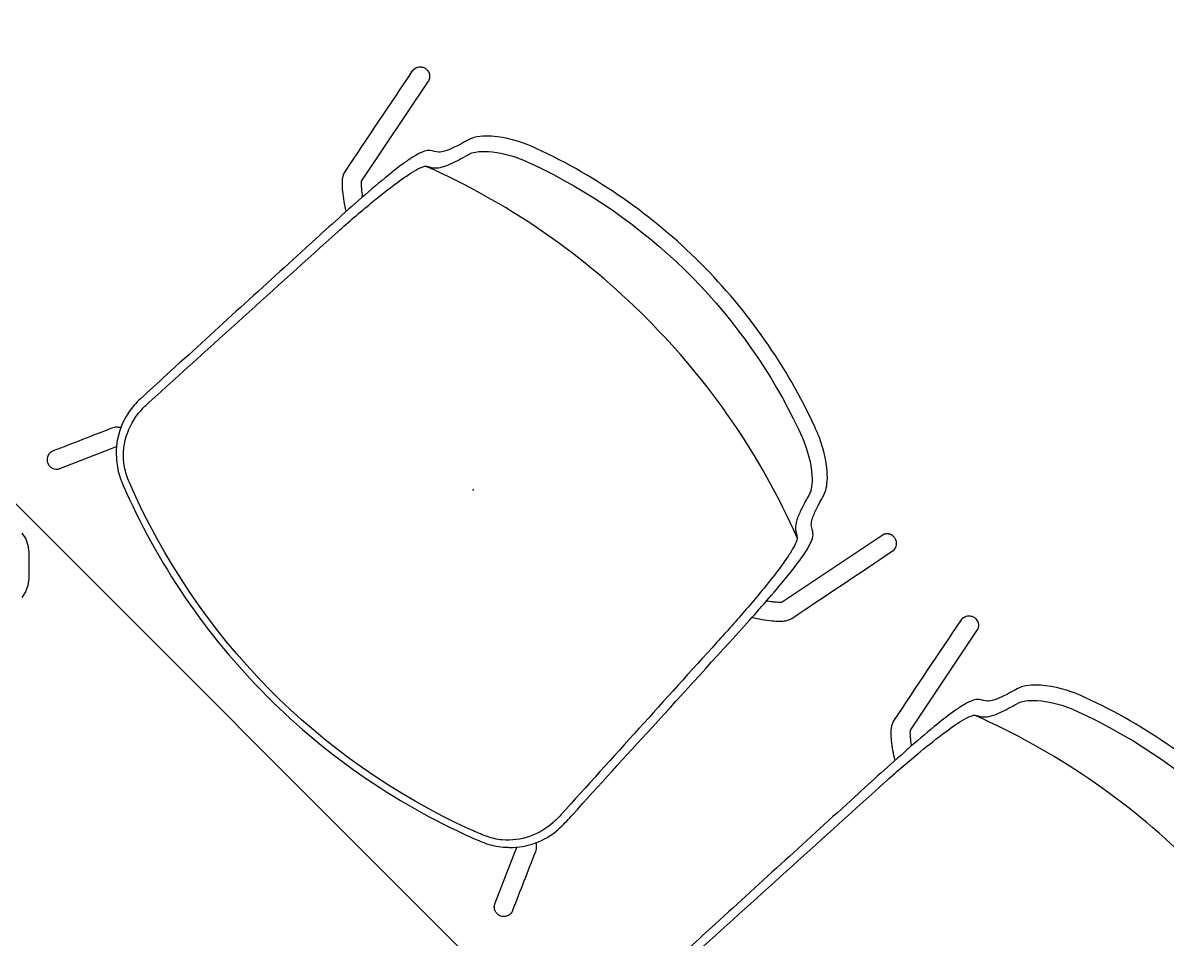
# Model space of a CAD drawing. Header units: inches. Extents: x 0 to 707, y 8 to 426.
# Drawn here: x 494.21 to 532.55, y 197.85 to 228.54 of the extents above; entities that cross this region are included whole.
import ezdxf

# ---------------------------------------------------------------- set-up
doc = ezdxf.new("R2010")
doc.units = ezdxf.units.IN
doc.header["$MEASUREMENT"] = 0
for name, color, linetype in [('SEAT', 5, 'Continuous'), ('TABLE', 6, 'Continuous'), ('TABLE-LEGBRACKET3', 6, 'Continuous')]:
    doc.layers.add(name, color=color, linetype=linetype)

# ---------------------------------------------------------------- blocks, each defined once
blk = doc.blocks.new('PHZ515S_2454L_4P')
at = {"layer": 'TABLE'}
blk.add_line((0, -24), (53.875, -24), dxfattribs=at)
at = {"layer": 'TABLE-LEGBRACKET3', "extrusion": (1, -1.22465e-16, 0)}
for p, q in [((48.292, -22.155), (48.245, -21.931)), ((48.388, -22.362), (48.292, -22.155)), ((48.53, -22.541), (48.388, -22.362)), ((49.159, -23.17), (48.53, -22.541)), ((49.338, -23.312), (49.159, -23.17)), ((49.545, -23.409), (49.338, -23.312)), ((49.769, -23.455), (49.545, -23.409))]:
    blk.add_line(p, q, dxfattribs=at)
blk = doc.blocks.new('3AAC1704_0P')
at = {"layer": 'SEAT'}
for p, q in [((-8.577, 11.389), (-8.577, 11.389)), ((-8.574, 11.39), (-8.574, 11.39)), ((-8.57, 11.39), (-8.57, 11.39)), ((-8.567, 11.39), (-8.567, 11.39)), ((-8.563, 11.391), (-8.563, 11.391)), ((-8.56, 11.391), (-8.56, 11.391)), ((-8.556, 11.391), (-8.556, 11.391)), ((-8.553, 11.391), (-8.553, 11.391)), ((-8.533, 11.391), (-8.533, 11.391)), ((-8.529, 11.391), (-8.529, 11.391)), ((-8.526, 11.39), (-8.526, 11.39)), ((-8.522, 11.39), (-8.522, 11.39)), ((-8.519, 11.39), (-8.519, 11.39)), ((-8.515, 11.389), (-8.516, 11.389)), ((-8.611, 10.768), (-4.659, 9.983)), ((9.287, 10.321), (7.423, 9.499)), ((-10.754, 0.022), (-10.754, 0.012)), ((-10.754, 0.012), (-10.754, 0.002)), ((9.287, -10.297), (7.423, -9.475)), ((-8.611, -10.744), (-4.659, -9.959)), ((-8.577, -11.365), (-8.577, -11.365)), ((-8.574, -11.366), (-8.574, -11.366)), ((-8.57, -11.366), (-8.57, -11.366)), ((-8.567, -11.366), (-8.567, -11.366)), ((-8.563, -11.367), (-8.563, -11.367)), ((-8.56, -11.367), (-8.56, -11.367)), ((-8.556, -11.367), (-8.556, -11.367)), ((-8.553, -11.367), (-8.553, -11.367)), ((-8.533, -11.367), (-8.533, -11.367)), ((-8.529, -11.367), (-8.529, -11.367)), ((-8.526, -11.366), (-8.526, -11.366)), ((-8.522, -11.366), (-8.522, -11.366)), ((-8.519, -11.366), (-8.519, -11.366)), ((-8.515, -11.365), (-8.516, -11.365))]:
    blk.add_line(p, q, dxfattribs=at)
for points in [[(-8.765, 11.297, 0.093123), (-8.83, 11.198, 0.085888), (-8.855, 11.09)], [(-8.688, 11.355, 0.07767), (-8.765, 11.297)], [(-8.687, 11.356, 0.001123), (-8.688, 11.355)], [(-8.685, 11.357, 0.002087), (-8.687, 11.356)], [(-8.683, 11.358, 0.001094), (-8.685, 11.357)], [(-8.681, 11.359, 0.002112), (-8.683, 11.358)], [(-8.68, 11.359, 0.001064), (-8.681, 11.359)], [(-8.678, 11.361, 0.002137), (-8.68, 11.359)], [(-8.676, 11.361, 0.001035), (-8.678, 11.361)], [(-8.674, 11.362, 0.002162), (-8.676, 11.361)], [(-8.673, 11.363, 0.001005), (-8.674, 11.362)], [(-8.671, 11.364, 0.002187), (-8.673, 11.363)], [(-8.669, 11.364, 0.000976), (-8.671, 11.364)], [(-8.667, 11.366, 0.002212), (-8.669, 11.364)], [(-8.666, 11.366, 0.000946), (-8.667, 11.366)], [(-8.663, 11.367, 0.002236), (-8.666, 11.366)], [(-8.662, 11.367, 0.000917), (-8.663, 11.367)], [(-8.66, 11.369, 0.00226), (-8.662, 11.367)], [(-8.659, 11.369, 0.000888), (-8.66, 11.369)], [(-8.656, 11.37, 0.002283), (-8.659, 11.369)], [(-8.655, 11.37, 0.000858), (-8.656, 11.37)], [(-8.653, 11.371, 0.002306), (-8.655, 11.37)], [(-8.652, 11.372, 0.000829), (-8.653, 11.371)], [(-8.649, 11.373, 0.002329), (-8.652, 11.372)], [(-8.648, 11.373, 0.0008), (-8.649, 11.373)], [(-8.646, 11.374, 0.002352), (-8.648, 11.373)], [(-8.645, 11.374, 0.000771), (-8.646, 11.374)], [(-8.642, 11.375, 0.002375), (-8.645, 11.374)], [(-8.641, 11.376, 0.000741), (-8.642, 11.375)], [(-8.638, 11.376, 0.002397), (-8.641, 11.376)], [(-8.637, 11.377, 0.000712), (-8.638, 11.376)], [(-8.635, 11.378, 0.002418), (-8.637, 11.377)], [(-8.634, 11.378, 0.000683), (-8.635, 11.378)], [(-8.631, 11.379, 0.00244), (-8.634, 11.378)], [(-8.63, 11.379, 0.000654), (-8.631, 11.379)], [(-8.627, 11.38, 0.002461), (-8.63, 11.379)], [(-8.624, 11.381, 0.002482), (-8.627, 11.38)], [(-8.627, 11.38, 0.000625), (-8.627, 11.38)], [(-8.623, 11.381, 0.000597), (-8.624, 11.381)], [(-8.62, 11.382, 0.002502), (-8.623, 11.381)], [(-8.617, 11.383, 0.002522), (-8.62, 11.382)], [(-8.62, 11.382, 0.000568), (-8.62, 11.382)], [(-8.616, 11.383, 0.00054), (-8.617, 11.383)], [(-8.613, 11.383, 0.002542), (-8.616, 11.383)], [(-8.612, 11.384, 0.000511), (-8.613, 11.383)], [(-8.609, 11.384, 0.002562), (-8.612, 11.384)], [(-8.606, 11.385, 0.002581), (-8.609, 11.384)], [(-8.609, 11.384, 0.000483), (-8.609, 11.384)], [(-8.605, 11.385, 0.000455), (-8.606, 11.385)], [(-8.602, 11.386, 0.0026), (-8.605, 11.385)], [(-8.602, 11.386, 0.000426), (-8.602, 11.386)], [(-8.599, 11.386, 0.002618), (-8.602, 11.386)], [(-8.598, 11.386, 0.000399), (-8.599, 11.386)], [(-8.595, 11.387, 0.002636), (-8.598, 11.386)], [(-8.592, 11.388, 0.002654), (-8.595, 11.387)], [(-8.595, 11.387, 0.000371), (-8.595, 11.387)], [(-8.591, 11.388, 0.000343), (-8.592, 11.388)], [(-8.588, 11.388, 0.002671), (-8.591, 11.388)], [(-8.584, 11.389, 0.002688), (-8.588, 11.388)], [(-8.588, 11.388, 0.000316), (-8.588, 11.388)], [(-8.584, 11.389, 0.000288), (-8.584, 11.389)], [(-8.581, 11.389, 0.002705), (-8.584, 11.389)], [(-8.581, 11.389, 0.000261), (-8.581, 11.389)], [(-8.577, 11.389, 0.002721), (-8.581, 11.389)], [(-8.574, 11.39, 0.002737), (-8.577, 11.389)], [(-8.57, 11.39, 0.002753), (-8.574, 11.39)], [(-8.567, 11.39, 0.002768), (-8.57, 11.39)], [(-8.563, 11.391, 0.002783), (-8.567, 11.39)], [(-8.56, 11.391, 0.002798), (-8.563, 11.391)], [(-8.556, 11.391, 0.002812), (-8.56, 11.391)], [(-8.553, 11.391, 0.002826), (-8.556, 11.391)], [(-8.55, 11.391, 0.002839), (-8.553, 11.391)], [(-8.546, 11.391, 0.002878), (-8.55, 11.391)], [(-8.539, 11.391, 0.00572), (-8.546, 11.391)], [(-8.533, 11.391, 0.005672), (-8.539, 11.391)], [(-8.529, 11.391, 0.002779), (-8.533, 11.391)], [(-8.526, 11.39, 0.002765), (-8.529, 11.391)], [(-8.522, 11.39, 0.002752), (-8.526, 11.39)], [(-8.519, 11.39, 0.002738), (-8.522, 11.39)], [(-8.516, 11.389, 0.002723), (-8.519, 11.39)], [(-8.512, 11.389, 0.002709), (-8.515, 11.389)], [(-8.512, 11.389, 0.000263), (-8.512, 11.389)], [(-8.509, 11.389, 0.002694), (-8.512, 11.389)], [(-8.508, 11.389, 0.00029), (-8.509, 11.389)], [(-8.505, 11.388, 0.002678), (-8.508, 11.389)], [(-8.505, 11.388, 0.000318), (-8.505, 11.388)], [(-8.502, 11.388, 0.002662), (-8.505, 11.388)], [(-8.501, 11.388, 0.000345), (-8.502, 11.388)], [(-8.498, 11.387, 0.002646), (-8.501, 11.388)], [(-8.498, 11.387, 0.000373), (-8.498, 11.387)], [(-8.495, 11.387, 0.00263), (-8.498, 11.387)], [(-8.494, 11.386, 0.000402), (-8.495, 11.387)], [(-8.491, 11.386, 0.002613), (-8.494, 11.386)], [(-8.491, 11.386, 0.00043), (-8.491, 11.386)], [(-8.489, 11.385, 0.001796), (-8.491, 11.386)], [(-3.587, 9.627, 0.032498), (-3.978, 10.181, 0.023685), (-4.148, 10.369, 0.045651), (-4.309, 10.507, 0.050868), (-4.42, 10.568, 0.047661), (-4.5, 10.593, 0.000019), (-8.489, 11.385)], [(-8.484, 11.384, -0.00256), (-8.481, 11.384)], [(-8.484, 11.384, -0.000487), (-8.484, 11.384)], [(-8.855, 11.09, 0.005381), (-8.855, 11.083)], [(-8.855, 11.083, 0.005336), (-8.855, 11.076)], [(-8.855, 11.076, 0.005386), (-8.855, 11.069)], [(-8.855, 11.069, 0.063248), (-8.844, 10.989)], [(-8.844, 10.989, 0.00235), (-8.844, 10.986)], [(-8.844, 10.986, 0.000659), (-8.843, 10.985)], [(-8.843, 10.985, 0.002332), (-8.842, 10.983)], [(-8.842, 10.983, 0.000687), (-8.842, 10.982)], [(-8.842, 10.982, 0.002314), (-8.841, 10.979)], [(-8.841, 10.979, 0.000716), (-8.841, 10.978)], [(-8.841, 10.978, 0.002296), (-8.84, 10.975)], [(-8.84, 10.975, 0.000746), (-8.84, 10.974)], [(-8.84, 10.974, 0.002278), (-8.839, 10.972)], [(-8.839, 10.972, 0.000775), (-8.839, 10.971)], [(-8.839, 10.971, 0.002259), (-8.838, 10.968)], [(-8.838, 10.968, 0.000804), (-8.837, 10.967)], [(-8.837, 10.967, 0.00224), (-8.837, 10.964)], [(-8.837, 10.964, 0.000834), (-8.836, 10.963)], [(-8.836, 10.963, 0.00222), (-8.835, 10.961)], [(-8.835, 10.961, 0.000864), (-8.835, 10.96)], [(-8.835, 10.96, 0.002201), (-8.834, 10.957)], [(-8.834, 10.957, 0.000894), (-8.833, 10.956)], [(-8.833, 10.956, 0.002181), (-8.832, 10.953)], [(-8.832, 10.953, 0.000924), (-8.832, 10.952)], [(-8.832, 10.952, 0.00216), (-8.831, 10.95)], [(-8.831, 10.95, 0.000954), (-8.83, 10.949)], [(-8.83, 10.949, 0.00214), (-8.829, 10.946)], [(-8.829, 10.946, 0.000984), (-8.829, 10.945)], [(-8.829, 10.945, 0.002119), (-8.828, 10.943)], [(-8.828, 10.943, 0.001015), (-8.827, 10.941)], [(-8.827, 10.941, 0.002098), (-8.826, 10.939)], [(-8.826, 10.939, 0.001045), (-8.826, 10.938)], [(-8.826, 10.938, 0.002076), (-8.825, 10.935)], [(-8.825, 10.935, 0.001076), (-8.824, 10.934)], [(-8.824, 10.934, 0.002054), (-8.823, 10.932)], [(-8.823, 10.932, 0.001106), (-8.822, 10.931)], [(-8.822, 10.931, 0.002032), (-8.821, 10.928)], [(-8.821, 10.928, 0.001137), (-8.82, 10.927)], [(-8.82, 10.927, 0.00201), (-8.819, 10.925)], [(-8.819, 10.925, 0.001168), (-8.819, 10.924)], [(-8.819, 10.924, 0.001987), (-8.817, 10.921)], [(-8.817, 10.921, 0.001199), (-8.817, 10.92)], [(-8.817, 10.92, 0.001965), (-8.816, 10.918)], [(-8.816, 10.918, 0.00123), (-8.815, 10.917)], [(-8.815, 10.917, 0.001941), (-8.814, 10.915)], [(-8.814, 10.915, 0.001261), (-8.813, 10.913)], [(-8.813, 10.913, 0.001918), (-8.812, 10.911)], [(-8.812, 10.911, 0.001292), (-8.811, 10.91)], [(-8.811, 10.91, 0.001894), (-8.81, 10.908)], [(-8.81, 10.908, 0.001323), (-8.809, 10.906)], [(-8.809, 10.906, 0.00187), (-8.808, 10.904)], [(-8.808, 10.904, 0.001354), (-8.807, 10.903)], [(-8.807, 10.903, 0.001846), (-8.805, 10.901)], [(-8.805, 10.901, 0.001385), (-8.805, 10.899)], [(-8.805, 10.899, 0.001822), (-8.803, 10.898)], [(-8.803, 10.898, 0.001416), (-8.802, 10.896)], [(-8.802, 10.896, 0.001797), (-8.801, 10.894)], [(-8.801, 10.894, 0.001447), (-8.8, 10.893)], [(-8.8, 10.893, 0.001772), (-8.799, 10.891)], [(-8.799, 10.891, 0.001478), (-8.798, 10.89)], [(-8.798, 10.89, 0.001747), (-8.797, 10.888)], [(-8.797, 10.888, 0.00151), (-8.795, 10.886)], [(-8.795, 10.886, 0.001721), (-8.794, 10.885)], [(-8.794, 10.885, 0.001541), (-8.793, 10.883)], [(-8.793, 10.883, 0.001696), (-8.792, 10.881)], [(-8.792, 10.881, 0.001572), (-8.791, 10.88)], [(-8.791, 10.88, 0.00167), (-8.789, 10.878)], [(-8.789, 10.878, 0.001603), (-8.788, 10.877)], [(-8.788, 10.877, 0.001643), (-8.787, 10.875)], [(-8.787, 10.875, 0.001634), (-8.786, 10.873)], [(-8.786, 10.873, 0.001617), (-8.784, 10.872)], [(-8.784, 10.872, 0.001665), (-8.783, 10.87)], [(-8.783, 10.87, 0.00159), (-8.782, 10.869)], [(-8.782, 10.869, 0.001695), (-8.78, 10.867)], [(-8.78, 10.867, 0.001564), (-8.779, 10.866)], [(-8.779, 10.866, 0.001726), (-8.778, 10.864)], [(-8.778, 10.864, 0.001537), (-8.777, 10.863)], [(-8.777, 10.863, 0.001757), (-8.775, 10.861)], [(-8.775, 10.861, 0.001509), (-8.774, 10.86)], [(-8.774, 10.86, 0.001787), (-8.772, 10.858)], [(-8.772, 10.858, 0.001482), (-8.771, 10.857)], [(-8.771, 10.857, 0.001818), (-8.77, 10.855)], [(-8.77, 10.855, 0.001454), (-8.769, 10.854)], [(-8.769, 10.854, 0.001848), (-8.767, 10.852)], [(-8.767, 10.852, 0.001427), (-8.766, 10.851)], [(-8.766, 10.851, 0.001821), (-8.764, 10.85)], [(-8.764, 10.85, 0.001456), (-8.763, 10.848)], [(-8.763, 10.848, 0.001793), (-8.761, 10.847)], [(-8.761, 10.847, 0.001486), (-8.76, 10.846)], [(-8.76, 10.846, 0.001765), (-8.759, 10.844)], [(-8.759, 10.844, 0.001516), (-8.757, 10.843)], [(-8.757, 10.843, 0.001737), (-8.756, 10.841)], [(-8.756, 10.841, 0.001545), (-8.754, 10.84)], [(-8.754, 10.84, 0.001708), (-8.753, 10.839)], [(-8.753, 10.839, 0.001575), (-8.751, 10.837)], [(-8.751, 10.837, 0.00168), (-8.75, 10.836)], [(-8.75, 10.836, 0.001604), (-8.748, 10.835)], [(-8.748, 10.835, 0.001651), (-8.747, 10.833)], [(-8.747, 10.833, 0.001633), (-8.745, 10.832)], [(-8.745, 10.832, 0.001622), (-8.744, 10.831)], [(-8.744, 10.831, 0.001662), (-8.742, 10.83)], [(-8.742, 10.83, 0.001593), (-8.741, 10.828)], [(-8.741, 10.828, 0.001691), (-8.739, 10.827)], [(-8.739, 10.827, 0.001564), (-8.738, 10.826)], [(-8.738, 10.826, 0.00172), (-8.736, 10.825)], [(-8.736, 10.825, 0.001535), (-8.735, 10.824)], [(-8.735, 10.824, 0.001748), (-8.733, 10.822)], [(-8.733, 10.822, 0.001505), (-8.732, 10.821)], [(-8.732, 10.821, 0.001777), (-8.73, 10.82)], [(-8.73, 10.82, 0.001476), (-8.728, 10.819)], [(-8.728, 10.819, 0.001805), (-8.727, 10.818)], [(-8.727, 10.818, 0.001446), (-8.725, 10.817)], [(-8.725, 10.817, 0.001833), (-8.723, 10.815)], [(-8.723, 10.815, 0.001416), (-8.722, 10.814)], [(-8.722, 10.814, 0.00186), (-8.72, 10.813)], [(-8.72, 10.813, 0.001386), (-8.719, 10.812)], [(-8.719, 10.812, 0.001888), (-8.717, 10.811)], [(-8.717, 10.811, 0.001357), (-8.716, 10.81)], [(-8.716, 10.81, 0.001915), (-8.714, 10.809)], [(-8.714, 10.809, 0.001326), (-8.712, 10.808)], [(-8.712, 10.808, 0.001942), (-8.71, 10.807)], [(-8.71, 10.807, 0.001296), (-8.709, 10.806)], [(-8.709, 10.806, 0.001969), (-8.707, 10.805)], [(-8.707, 10.805, 0.001266), (-8.706, 10.804)], [(-8.706, 10.804, 0.001995), (-8.704, 10.803)], [(-8.704, 10.803, 0.001236), (-8.702, 10.802)], [(-8.702, 10.802, 0.002022), (-8.7, 10.801)], [(-8.7, 10.801, 0.001206), (-8.699, 10.8)], [(-8.699, 10.8, 0.002048), (-8.697, 10.799)], [(-8.697, 10.799, 0.001175), (-8.696, 10.798)], [(-8.696, 10.798, 0.002073), (-8.694, 10.797)], [(-8.694, 10.797, 0.001145), (-8.692, 10.796)], [(-8.692, 10.796, 0.002099), (-8.69, 10.795)], [(-8.69, 10.795, 0.001115), (-8.689, 10.795)], [(-8.689, 10.795, 0.002124), (-8.687, 10.793)], [(-8.687, 10.793, 0.001084), (-8.686, 10.793)], [(-8.686, 10.793, 0.002149), (-8.683, 10.792)], [(-8.683, 10.792, 0.001054), (-8.682, 10.791)], [(-8.682, 10.791, 0.002173), (-8.68, 10.79)], [(-8.68, 10.79, 0.001023), (-8.679, 10.79)], [(-8.679, 10.79, 0.002198), (-8.676, 10.788)], [(-8.676, 10.788, 0.000993), (-8.675, 10.788)], [(-8.675, 10.788, 0.002222), (-8.673, 10.787)], [(-8.673, 10.787, 0.000963), (-8.672, 10.786)], [(-8.672, 10.786, 0.002245), (-8.669, 10.785)], [(-8.669, 10.785, 0.000932), (-8.668, 10.785)], [(-8.668, 10.785, 0.002269), (-8.666, 10.784)], [(-8.666, 10.784, 0.000902), (-8.665, 10.784)], [(-8.665, 10.784, 0.002292), (-8.662, 10.783)], [(-8.662, 10.783, 0.000872), (-8.661, 10.782)], [(-8.661, 10.782, 0.002314), (-8.659, 10.781)], [(-8.659, 10.781, 0.000842), (-8.658, 10.781)], [(-8.658, 10.781, 0.002337), (-8.655, 10.78)], [(-8.655, 10.78, 0.000812), (-8.654, 10.78)], [(-8.654, 10.78, 0.002359), (-8.652, 10.779)], [(-8.652, 10.779, 0.000782), (-8.651, 10.778)], [(-8.651, 10.778, 0.00238), (-8.648, 10.777)], [(-8.648, 10.777, 0.000752), (-8.647, 10.777)], [(-8.647, 10.777, 0.002402), (-8.645, 10.776)], [(-8.645, 10.776, 0.000722), (-8.644, 10.776)], [(-8.644, 10.776, 0.002423), (-8.641, 10.775)], [(-8.641, 10.775, 0.000692), (-8.64, 10.775)], [(-8.64, 10.775, 0.002443), (-8.638, 10.774)], [(-8.638, 10.774, 0.000663), (-8.637, 10.774)], [(-8.637, 10.774, 0.002464), (-8.634, 10.773)], [(-8.634, 10.773, 0.000633), (-8.633, 10.773)], [(-8.633, 10.773, 0.002484), (-8.631, 10.772)], [(-8.631, 10.772, 0.000604), (-8.63, 10.772)], [(-8.63, 10.772, 0.002503), (-8.627, 10.771)], [(-8.627, 10.771, 0.000574), (-8.626, 10.771)], [(-8.626, 10.771, 0.002522), (-8.623, 10.77)], [(-8.623, 10.77, 0.002541), (-8.62, 10.769)], [(-8.623, 10.77, 0.000545), (-8.623, 10.77)], [(-8.62, 10.769, 0.000516), (-8.619, 10.769)], [(-8.619, 10.769, 0.00256), (-8.616, 10.769)], [(-8.616, 10.769, 0.000487), (-8.616, 10.768)], [(-8.616, 10.768, 0.002578), (-8.613, 10.768)], [(-8.613, 10.768, 0.000459), (-8.612, 10.768)], [(-8.612, 10.768, 0.000801), (-8.611, 10.768)], [(-8.606, 10.766, -0.001214), (-8.607, 10.767)], [(-8.605, 10.766, -0.000402), (-8.606, 10.766)], [(6.874, 9.846, -0.015324), (6.92, 9.905, -0.061207), (7.015, 9.997, -0.061512), (7.097, 10.043, -0.000026), (9.033, 10.898)], [(9.033, 10.898, -0.00569), (9.048, 10.904, -0.012334), (9.063, 10.91, -0.064145), (9.122, 10.923, -0.031073), (9.161, 10.925, -0.029597), (9.205, 10.921)], [(9.205, 10.921, -0.125925), (9.348, 10.86)], [(9.348, 10.86, -0.00639), (9.354, 10.855)], [(9.354, 10.855, -0.068797), (9.414, 10.792)], [(9.414, 10.792, -0.072806), (9.456, 10.71)], [(9.448, 10.486, -0.067898), (9.399, 10.403, -0.066031), (9.351, 10.356, -0.037422), (9.32, 10.337, -0.015024), (9.3, 10.327, -0.005231), (9.287, 10.321)], [(9.473, 10.602, -0.095143), (9.448, 10.486)], [(9.456, 10.71, -0.01101), (9.46, 10.697)], [(9.46, 10.697, -0.072829), (9.473, 10.606)], [(9.473, 10.606, -0.003155), (9.473, 10.602)], [(7.53, 9.404, 0.185148), (5.922, 10.064, 0.024311), (5.33, 10.047, -0.001735), (1.385, 9.866, 0.000575), (-3.348, 9.641, 0.01016), (-5.318, 9.499, 0.020748), (-6.296, 9.367, 0.041578), (-6.772, 9.24, 0.086911), (-6.985, 9.117, 0.079863), (-7.127, 8.916, -0.122332), (-7.261, 8.774, -0.04141), (-7.434, 8.679, -0.027607), (-7.804, 8.54, 0.030752), (-8.275, 8.393, 0.068528), (-8.527, 8.238, 0.044194), (-8.81, 7.964, 0.073482), (-9.438, 6.965, 0.016532), (-9.587, 6.599, 0.087972), (-10.754, 0.022)], [(-4.67, 9.991, -0.018656), (-4.663, 9.986, -0.01944), (-4.643, 9.97, -0.017955), (-4.605, 9.936, -0.019962), (-4.523, 9.849, -0.012877), (-4.436, 9.745, -0.013284), (-4.313, 9.582)], [(-6.547, 8.806, -0.093975), (-6.473, 8.861, -0.054776), (-6.213, 8.957, -0.020349), (-5.851, 9.04, -0.015315), (-5.119, 9.153, -0.01235), (-3.643, 9.298, -0.00696), (-2.163, 9.385, -0.00011), (5.614, 9.775, -0.025336), (5.984, 9.775, -0.206383), (7.603, 8.981, -0.067015), (7.896, 8.51, -0.018399), (8.103, 7.995, -0.185534), (7.969, -8.316, -0.052748), (7.715, -8.809, -0.230715), (5.984, -9.751, -0.025366), (5.614, -9.751, -0.000443), (-2.903, -9.323, -0.009714), (-4.382, -9.21, -0.013707), (-5.486, -9.078, -0.028518), (-6.213, -8.933, -0.074192), (-6.513, -8.813, -0.046766), (-6.547, -8.782)], [(7.701, 9.228, 0.002065), (7.68, 9.25, 0.001148), (7.638, 9.295, 0.004019), (7.596, 9.34, 0.012399), (7.53, 9.404)], [(9.772, 0.012, 0.094615), (8.165, 8.468, 0.023192), (8.041, 8.739, 0.0657), (7.701, 9.228)], [(-6.547, -8.782, 0.005069), (-6.679, -8.582, 0.100744), (-6.852, -8.419, 0.031518), (-6.991, -8.341, 0.028802), (-7.286, -8.22, 0.010966), (-7.895, -8.034, -0.072108), (-8.101, -7.913, -0.035637), (-8.279, -7.754, -0.081182), (-8.903, -6.834, -0.016357), (-9.031, -6.541, -0.012518), (-9.248, -5.942, -0.168415), (-9.143, 6.267, -0.070037), (-8.583, 7.409, -0.040147), (-8.279, 7.778, -0.051222), (-8.036, 7.983, -0.051887), (-7.895, 8.058, 0.010964), (-7.286, 8.244, 0.039556), (-6.92, 8.402, 0.072189), (-6.729, 8.544, 0.046307), (-6.634, 8.672, 0.003343), (-6.547, 8.806)], [(-6.54, 8.814, 0.093266), (-8.169, 0.012)], [(-10.754, 0.002, 0.087915), (-9.587, -6.575, 0.075827), (-8.936, -7.788, 0.034138), (-8.674, -8.084, 0.064053), (-8.363, -8.325, 0.054009), (-8.182, -8.403, -0.021193), (-7.617, -8.58, -0.035018), (-7.346, -8.699, -0.078004), (-7.186, -8.813, -0.02229), (-7.018, -9.057, 0.067382), (-6.947, -9.124, 0.062743), (-6.772, -9.216, 0.03585), (-6.489, -9.302, 0.018711), (-6.102, -9.378, 0.01482), (-5.318, -9.475, 0.008239), (-4.137, -9.57, 0.005591), (-1.771, -9.693, 0.000996), (4.541, -9.985, 0.002161), (5.725, -10.041, 0.050663), (6.315, -9.999, 0.144212), (7.53, -9.38)], [(-8.169, 0.012, 0.089913), (-6.641, -8.527, 0.003121), (-6.54, -8.79)], [(7.701, -9.204, 0.066007), (8.041, -8.715, 0.023192), (8.165, -8.444, 0.094691), (9.772, 0.012)], [(-4.67, -9.967, 0.018656), (-4.663, -9.962, 0.01944), (-4.643, -9.946, 0.017955), (-4.605, -9.912, 0.019962), (-4.523, -9.825, 0.012877), (-4.436, -9.721, 0.013284), (-4.313, -9.558)], [(7.53, -9.38, 0.014279), (7.606, -9.305, 0.002709), (7.638, -9.271, 0.001651), (7.69, -9.215, 0.001032), (7.701, -9.204)], [(-3.587, -9.603, -0.032498), (-3.978, -10.157, -0.023685), (-4.148, -10.345, -0.045651), (-4.309, -10.483, -0.050868), (-4.42, -10.544, -0.047661), (-4.5, -10.569, -0.000019), (-8.489, -11.361)], [(6.874, -9.822, 0.015324), (6.92, -9.881, 0.061207), (7.015, -9.973, 0.061512), (7.097, -10.019, 0.000026), (9.033, -10.874)], [(9.448, -10.462, 0.067898), (9.399, -10.379, 0.066031), (9.351, -10.332, 0.037422), (9.32, -10.313, 0.015024), (9.3, -10.303, 0.005231), (9.287, -10.297)], [(9.414, -10.768, 0.072806), (9.456, -10.686)], [(9.473, -10.578, 0.095143), (9.448, -10.462)], [(9.456, -10.686, 0.01101), (9.46, -10.673)], [(9.46, -10.673, 0.072829), (9.473, -10.582)], [(9.473, -10.582, 0.003155), (9.473, -10.578)], [(-8.855, -11.045, -0.063248), (-8.844, -10.965)], [(-8.855, -11.052, -0.005386), (-8.855, -11.045)], [(-8.855, -11.059, -0.005336), (-8.855, -11.052)], [(-8.855, -11.066, -0.005381), (-8.855, -11.059)], [(-8.765, -11.273, -0.093123), (-8.83, -11.174, -0.085888), (-8.855, -11.066)], [(-8.844, -10.962, -0.000659), (-8.843, -10.961)], [(-8.844, -10.965, -0.00235), (-8.844, -10.962)], [(-8.843, -10.961, -0.002332), (-8.842, -10.959)], [(-8.842, -10.958, -0.002314), (-8.841, -10.955)], [(-8.842, -10.959, -0.000687), (-8.842, -10.958)], [(-8.841, -10.954, -0.002296), (-8.84, -10.951)], [(-8.841, -10.955, -0.000716), (-8.841, -10.954)], [(-8.84, -10.95, -0.002278), (-8.839, -10.948)], [(-8.84, -10.951, -0.000746), (-8.84, -10.95)], [(-8.839, -10.947, -0.002259), (-8.838, -10.944)], [(-8.839, -10.948, -0.000775), (-8.839, -10.947)], [(-8.838, -10.944, -0.000804), (-8.837, -10.943)], [(-8.837, -10.94, -0.000834), (-8.836, -10.939)], [(-8.837, -10.943, -0.00224), (-8.837, -10.94)], [(-8.836, -10.939, -0.00222), (-8.835, -10.937)], [(-8.835, -10.936, -0.002201), (-8.834, -10.933)], [(-8.835, -10.937, -0.000864), (-8.835, -10.936)], [(-8.834, -10.933, -0.000894), (-8.833, -10.932)], [(-8.833, -10.932, -0.002181), (-8.832, -10.929)], [(-8.832, -10.928, -0.00216), (-8.831, -10.926)], [(-8.832, -10.929, -0.000924), (-8.832, -10.928)], [(-8.831, -10.926, -0.000954), (-8.83, -10.925)], [(-8.83, -10.925, -0.00214), (-8.829, -10.922)], [(-8.829, -10.921, -0.002119), (-8.828, -10.919)], [(-8.829, -10.922, -0.000984), (-8.829, -10.921)], [(-8.828, -10.919, -0.001015), (-8.827, -10.917)], [(-8.827, -10.917, -0.002098), (-8.826, -10.915)], [(-8.826, -10.914, -0.002076), (-8.825, -10.911)], [(-8.826, -10.915, -0.001045), (-8.826, -10.914)], [(-8.825, -10.911, -0.001076), (-8.824, -10.91)], [(-8.824, -10.91, -0.002054), (-8.823, -10.908)], [(-8.823, -10.908, -0.001106), (-8.822, -10.907)], [(-8.822, -10.907, -0.002032), (-8.821, -10.904)], [(-8.821, -10.904, -0.001137), (-8.82, -10.903)], [(-8.82, -10.903, -0.00201), (-8.819, -10.901)], [(-8.819, -10.9, -0.001987), (-8.817, -10.897)], [(-8.819, -10.901, -0.001168), (-8.819, -10.9)], [(-8.817, -10.896, -0.001965), (-8.816, -10.894)], [(-8.817, -10.897, -0.001199), (-8.817, -10.896)], [(-8.816, -10.894, -0.00123), (-8.815, -10.893)], [(-8.815, -10.893, -0.001941), (-8.814, -10.891)], [(-8.814, -10.891, -0.001261), (-8.813, -10.889)], [(-8.813, -10.889, -0.001918), (-8.812, -10.887)], [(-8.812, -10.887, -0.001292), (-8.811, -10.886)], [(-8.811, -10.886, -0.001894), (-8.81, -10.884)], [(-8.81, -10.884, -0.001323), (-8.809, -10.882)], [(-8.809, -10.882, -0.00187), (-8.808, -10.88)], [(-8.808, -10.88, -0.001354), (-8.807, -10.879)], [(-8.807, -10.879, -0.001846), (-8.805, -10.877)], [(-8.805, -10.875, -0.001822), (-8.803, -10.874)], [(-8.805, -10.877, -0.001385), (-8.805, -10.875)], [(-8.803, -10.874, -0.001416), (-8.802, -10.872)], [(-8.802, -10.872, -0.001797), (-8.801, -10.87)], [(-8.801, -10.87, -0.001447), (-8.8, -10.869)], [(-8.8, -10.869, -0.001772), (-8.799, -10.867)], [(-8.799, -10.867, -0.001478), (-8.798, -10.866)], [(-8.798, -10.866, -0.001747), (-8.797, -10.864)], [(-8.797, -10.864, -0.00151), (-8.795, -10.862)], [(-8.795, -10.862, -0.001721), (-8.794, -10.861)], [(-8.794, -10.861, -0.001541), (-8.793, -10.859)], [(-8.793, -10.859, -0.001696), (-8.792, -10.857)], [(-8.792, -10.857, -0.001572), (-8.791, -10.856)], [(-8.791, -10.856, -0.00167), (-8.789, -10.854)], [(-8.789, -10.854, -0.001603), (-8.788, -10.853)], [(-8.788, -10.853, -0.001643), (-8.787, -10.851)], [(-8.787, -10.851, -0.001634), (-8.786, -10.849)], [(-8.786, -10.849, -0.001617), (-8.784, -10.848)], [(-8.784, -10.848, -0.001665), (-8.783, -10.846)], [(-8.783, -10.846, -0.00159), (-8.782, -10.845)], [(-8.782, -10.845, -0.001695), (-8.78, -10.843)], [(-8.78, -10.843, -0.001564), (-8.779, -10.842)], [(-8.779, -10.842, -0.001726), (-8.778, -10.84)], [(-8.778, -10.84, -0.001537), (-8.777, -10.839)], [(-8.777, -10.839, -0.001757), (-8.775, -10.837)], [(-8.775, -10.837, -0.001509), (-8.774, -10.836)], [(-8.774, -10.836, -0.001787), (-8.772, -10.834)], [(-8.772, -10.834, -0.001482), (-8.771, -10.833)], [(-8.771, -10.833, -0.001818), (-8.77, -10.831)], [(-8.77, -10.831, -0.001454), (-8.769, -10.83)], [(-8.769, -10.83, -0.001848), (-8.767, -10.828)], [(-8.767, -10.828, -0.001427), (-8.766, -10.827)], [(-8.766, -10.827, -0.001821), (-8.764, -10.826)], [(-8.764, -10.826, -0.001456), (-8.763, -10.824)], [(-8.763, -10.824, -0.001793), (-8.761, -10.823)], [(-8.761, -10.823, -0.001486), (-8.76, -10.822)], [(-8.76, -10.822, -0.001765), (-8.759, -10.82)], [(-8.759, -10.82, -0.001516), (-8.757, -10.819)], [(-8.757, -10.819, -0.001737), (-8.756, -10.817)], [(-8.756, -10.817, -0.001545), (-8.754, -10.816)], [(-8.754, -10.816, -0.001708), (-8.753, -10.815)], [(-8.753, -10.815, -0.001575), (-8.751, -10.813)], [(-8.751, -10.813, -0.00168), (-8.75, -10.812)], [(-8.75, -10.812, -0.001604), (-8.748, -10.811)], [(-8.748, -10.811, -0.001651), (-8.747, -10.809)], [(-8.747, -10.809, -0.001633), (-8.745, -10.808)], [(-8.745, -10.808, -0.001622), (-8.744, -10.807)], [(-8.744, -10.807, -0.001662), (-8.742, -10.806)], [(-8.742, -10.806, -0.001593), (-8.741, -10.804)], [(-8.741, -10.804, -0.001691), (-8.739, -10.803)], [(-8.739, -10.803, -0.001564), (-8.738, -10.802)], [(-8.738, -10.802, -0.00172), (-8.736, -10.801)], [(-8.736, -10.801, -0.001535), (-8.735, -10.8)], [(-8.735, -10.8, -0.001748), (-8.733, -10.798)], [(-8.733, -10.798, -0.001505), (-8.732, -10.797)], [(-8.732, -10.797, -0.001777), (-8.73, -10.796)], [(-8.73, -10.796, -0.001476), (-8.728, -10.795)], [(-8.728, -10.795, -0.001805), (-8.727, -10.794)], [(-8.727, -10.794, -0.001446), (-8.725, -10.793)], [(-8.725, -10.793, -0.001833), (-8.723, -10.791)], [(-8.723, -10.791, -0.001416), (-8.722, -10.79)], [(-8.722, -10.79, -0.00186), (-8.72, -10.789)], [(-8.72, -10.789, -0.001386), (-8.719, -10.788)], [(-8.719, -10.788, -0.001888), (-8.717, -10.787)], [(-8.717, -10.787, -0.001357), (-8.716, -10.786)], [(-8.716, -10.786, -0.001915), (-8.714, -10.785)], [(-8.714, -10.785, -0.001326), (-8.712, -10.784)], [(-8.712, -10.784, -0.001942), (-8.71, -10.783)], [(-8.71, -10.783, -0.001296), (-8.709, -10.782)], [(-8.709, -10.782, -0.001969), (-8.707, -10.781)], [(-8.707, -10.781, -0.001266), (-8.706, -10.78)], [(-8.706, -10.78, -0.001995), (-8.704, -10.779)], [(-8.704, -10.779, -0.001236), (-8.702, -10.778)], [(-8.702, -10.778, -0.002022), (-8.7, -10.777)], [(-8.7, -10.777, -0.001206), (-8.699, -10.776)], [(-8.699, -10.776, -0.002048), (-8.697, -10.775)], [(-8.697, -10.775, -0.001175), (-8.696, -10.774)], [(-8.696, -10.774, -0.002073), (-8.694, -10.773)], [(-8.694, -10.773, -0.001145), (-8.692, -10.772)], [(-8.692, -10.772, -0.002099), (-8.69, -10.771)], [(-8.69, -10.771, -0.001115), (-8.689, -10.771)], [(-8.689, -10.771, -0.002124), (-8.687, -10.769)], [(-8.687, -10.769, -0.001084), (-8.686, -10.769)], [(-8.686, -10.769, -0.002149), (-8.683, -10.768)], [(-8.683, -10.768, -0.001054), (-8.682, -10.767)], [(-8.682, -10.767, -0.002173), (-8.68, -10.766)], [(-8.68, -10.766, -0.001023), (-8.679, -10.766)], [(-8.679, -10.766, -0.002198), (-8.676, -10.764)], [(-8.676, -10.764, -0.000993), (-8.675, -10.764)], [(-8.675, -10.764, -0.002222), (-8.673, -10.763)], [(-8.673, -10.763, -0.000963), (-8.672, -10.762)], [(-8.672, -10.762, -0.002245), (-8.669, -10.761)], [(-8.669, -10.761, -0.000932), (-8.668, -10.761)], [(-8.668, -10.761, -0.002269), (-8.666, -10.76)], [(-8.666, -10.76, -0.000902), (-8.665, -10.76)], [(-8.665, -10.76, -0.002292), (-8.662, -10.759)], [(-8.662, -10.759, -0.000872), (-8.661, -10.758)], [(-8.661, -10.758, -0.002314), (-8.659, -10.757)], [(-8.659, -10.757, -0.000842), (-8.658, -10.757)], [(-8.658, -10.757, -0.002337), (-8.655, -10.756)], [(-8.655, -10.756, -0.000812), (-8.654, -10.756)], [(-8.654, -10.756, -0.002359), (-8.652, -10.755)], [(-8.652, -10.755, -0.000782), (-8.651, -10.754)], [(-8.651, -10.754, -0.00238), (-8.648, -10.753)], [(-8.648, -10.753, -0.000752), (-8.647, -10.753)], [(-8.647, -10.753, -0.002402), (-8.645, -10.752)], [(-8.645, -10.752, -0.000722), (-8.644, -10.752)], [(-8.644, -10.752, -0.002423), (-8.641, -10.751)], [(-8.641, -10.751, -0.000692), (-8.64, -10.751)], [(-8.64, -10.751, -0.002443), (-8.638, -10.75)], [(-8.638, -10.75, -0.000663), (-8.637, -10.75)], [(-8.637, -10.75, -0.002464), (-8.634, -10.749)], [(-8.634, -10.749, -0.000633), (-8.633, -10.749)], [(-8.633, -10.749, -0.002484), (-8.631, -10.748)], [(-8.631, -10.748, -0.000604), (-8.63, -10.748)], [(-8.63, -10.748, -0.002503), (-8.627, -10.747)], [(-8.627, -10.747, -0.000574), (-8.626, -10.747)], [(-8.626, -10.747, -0.002522), (-8.623, -10.746)], [(-8.623, -10.746, -0.002541), (-8.62, -10.745)], [(-8.623, -10.746, -0.000545), (-8.623, -10.746)], [(-8.62, -10.745, -0.000516), (-8.619, -10.745)], [(-8.619, -10.745, -0.00256), (-8.616, -10.745)], [(-8.616, -10.744, -0.002578), (-8.613, -10.744)], [(-8.616, -10.745, -0.000487), (-8.616, -10.744)], [(-8.613, -10.744, -0.000459), (-8.612, -10.744)], [(-8.612, -10.744, -0.000801), (-8.611, -10.744)], [(-8.606, -10.742, 0.001214), (-8.607, -10.743)], [(-8.605, -10.742, 0.000402), (-8.606, -10.742)], [(9.033, -10.874, 0.00569), (9.048, -10.88, 0.012334), (9.063, -10.886, 0.064145), (9.122, -10.899, 0.031073), (9.161, -10.901, 0.029597), (9.205, -10.897)], [(9.205, -10.897, 0.125925), (9.348, -10.836)], [(9.348, -10.836, 0.00639), (9.354, -10.831)], [(9.354, -10.831, 0.068797), (9.414, -10.768)], [(-8.688, -11.331, -0.07767), (-8.765, -11.273)], [(-8.687, -11.332, -0.001123), (-8.688, -11.331)], [(-8.685, -11.333, -0.002087), (-8.687, -11.332)], [(-8.683, -11.334, -0.001094), (-8.685, -11.333)], [(-8.681, -11.335, -0.002112), (-8.683, -11.334)], [(-8.68, -11.335, -0.001064), (-8.681, -11.335)], [(-8.678, -11.337, -0.002137), (-8.68, -11.335)], [(-8.676, -11.337, -0.001035), (-8.678, -11.337)], [(-8.674, -11.338, -0.002162), (-8.676, -11.337)], [(-8.673, -11.339, -0.001005), (-8.674, -11.338)], [(-8.671, -11.34, -0.002187), (-8.673, -11.339)], [(-8.669, -11.34, -0.000976), (-8.671, -11.34)], [(-8.667, -11.342, -0.002212), (-8.669, -11.34)], [(-8.666, -11.342, -0.000946), (-8.667, -11.342)], [(-8.663, -11.343, -0.002236), (-8.666, -11.342)], [(-8.662, -11.343, -0.000917), (-8.663, -11.343)], [(-8.66, -11.345, -0.00226), (-8.662, -11.343)], [(-8.659, -11.345, -0.000888), (-8.66, -11.345)], [(-8.656, -11.346, -0.002283), (-8.659, -11.345)], [(-8.655, -11.346, -0.000858), (-8.656, -11.346)], [(-8.653, -11.347, -0.002306), (-8.655, -11.346)], [(-8.652, -11.348, -0.000829), (-8.653, -11.347)], [(-8.649, -11.349, -0.002329), (-8.652, -11.348)], [(-8.648, -11.349, -0.0008), (-8.649, -11.349)], [(-8.646, -11.35, -0.002352), (-8.648, -11.349)], [(-8.645, -11.35, -0.000771), (-8.646, -11.35)], [(-8.642, -11.351, -0.002375), (-8.645, -11.35)], [(-8.641, -11.352, -0.000741), (-8.642, -11.351)], [(-8.638, -11.352, -0.002397), (-8.641, -11.352)], [(-8.637, -11.353, -0.000712), (-8.638, -11.352)], [(-8.635, -11.354, -0.002418), (-8.637, -11.353)], [(-8.634, -11.354, -0.000683), (-8.635, -11.354)], [(-8.631, -11.355, -0.00244), (-8.634, -11.354)], [(-8.63, -11.355, -0.000654), (-8.631, -11.355)], [(-8.627, -11.356, -0.002461), (-8.63, -11.355)], [(-8.627, -11.356, -0.000625), (-8.627, -11.356)], [(-8.624, -11.357, -0.002482), (-8.627, -11.356)], [(-8.623, -11.357, -0.000597), (-8.624, -11.357)], [(-8.62, -11.358, -0.002502), (-8.623, -11.357)], [(-8.62, -11.358, -0.000568), (-8.62, -11.358)], [(-8.617, -11.359, -0.002522), (-8.62, -11.358)], [(-8.616, -11.359, -0.00054), (-8.617, -11.359)], [(-8.613, -11.359, -0.002542), (-8.616, -11.359)], [(-8.612, -11.36, -0.000511), (-8.613, -11.359)], [(-8.609, -11.36, -0.002562), (-8.612, -11.36)], [(-8.609, -11.36, -0.000483), (-8.609, -11.36)], [(-8.606, -11.361, -0.002581), (-8.609, -11.36)], [(-8.605, -11.361, -0.000455), (-8.606, -11.361)], [(-8.602, -11.362, -0.0026), (-8.605, -11.361)], [(-8.602, -11.362, -0.000426), (-8.602, -11.362)], [(-8.599, -11.362, -0.002618), (-8.602, -11.362)], [(-8.598, -11.362, -0.000399), (-8.599, -11.362)], [(-8.595, -11.363, -0.002636), (-8.598, -11.362)], [(-8.595, -11.363, -0.000371), (-8.595, -11.363)], [(-8.592, -11.364, -0.002654), (-8.595, -11.363)], [(-8.591, -11.364, -0.000343), (-8.592, -11.364)], [(-8.588, -11.364, -0.002671), (-8.591, -11.364)], [(-8.588, -11.364, -0.000316), (-8.588, -11.364)], [(-8.584, -11.365, -0.002688), (-8.588, -11.364)], [(-8.584, -11.365, -0.000288), (-8.584, -11.365)], [(-8.581, -11.365, -0.002705), (-8.584, -11.365)], [(-8.581, -11.365, -0.000261), (-8.581, -11.365)], [(-8.577, -11.365, -0.002721), (-8.581, -11.365)], [(-8.574, -11.366, -0.002737), (-8.577, -11.365)], [(-8.57, -11.366, -0.002753), (-8.574, -11.366)], [(-8.567, -11.366, -0.002768), (-8.57, -11.366)], [(-8.563, -11.367, -0.002783), (-8.567, -11.366)], [(-8.56, -11.367, -0.002798), (-8.563, -11.367)], [(-8.556, -11.367, -0.002812), (-8.56, -11.367)], [(-8.553, -11.367, -0.002826), (-8.556, -11.367)], [(-8.55, -11.367, -0.002839), (-8.553, -11.367)], [(-8.546, -11.367, -0.002878), (-8.55, -11.367)], [(-8.539, -11.367, -0.00572), (-8.546, -11.367)], [(-8.533, -11.367, -0.005672), (-8.539, -11.367)], [(-8.529, -11.367, -0.002779), (-8.533, -11.367)], [(-8.526, -11.366, -0.002765), (-8.529, -11.367)], [(-8.522, -11.366, -0.002752), (-8.526, -11.366)], [(-8.519, -11.366, -0.002738), (-8.522, -11.366)], [(-8.516, -11.365, -0.002723), (-8.519, -11.366)], [(-8.512, -11.365, -0.002709), (-8.515, -11.365)], [(-8.512, -11.365, -0.000263), (-8.512, -11.365)], [(-8.509, -11.365, -0.002694), (-8.512, -11.365)], [(-8.508, -11.365, -0.00029), (-8.509, -11.365)], [(-8.505, -11.364, -0.002678), (-8.508, -11.365)], [(-8.505, -11.364, -0.000318), (-8.505, -11.364)], [(-8.502, -11.364, -0.002662), (-8.505, -11.364)], [(-8.501, -11.364, -0.000345), (-8.502, -11.364)], [(-8.498, -11.363, -0.002646), (-8.501, -11.364)], [(-8.498, -11.363, -0.000373), (-8.498, -11.363)], [(-8.495, -11.363, -0.00263), (-8.498, -11.363)], [(-8.494, -11.362, -0.000402), (-8.495, -11.363)], [(-8.491, -11.362, -0.002613), (-8.494, -11.362)], [(-8.489, -11.361, -0.001796), (-8.491, -11.362)], [(-8.491, -11.362, -0.00043), (-8.491, -11.362)], [(-8.484, -11.36, 0.00256), (-8.481, -11.36)], [(-8.484, -11.36, 0.000487), (-8.484, -11.36)]]:
    blk.add_lwpolyline(points, format="xyb", dxfattribs=at)
blk.add_point((0, 0), dxfattribs=at)

msp = doc.modelspace()

# ---------------------------------------------------------------- block references
for name, p, rotation in [('3AAC1704_0P', (509.295, 212.896), 225), ('PHZ515S_2454L_4P', (512.783, 159.67), 135), ('3AAC1704_0P', (527.683, 194.507), 225)]:
    msp.add_blockref(name, p, dxfattribs=dict(rotation=rotation))

doc.saveas('drawing.dxf')
